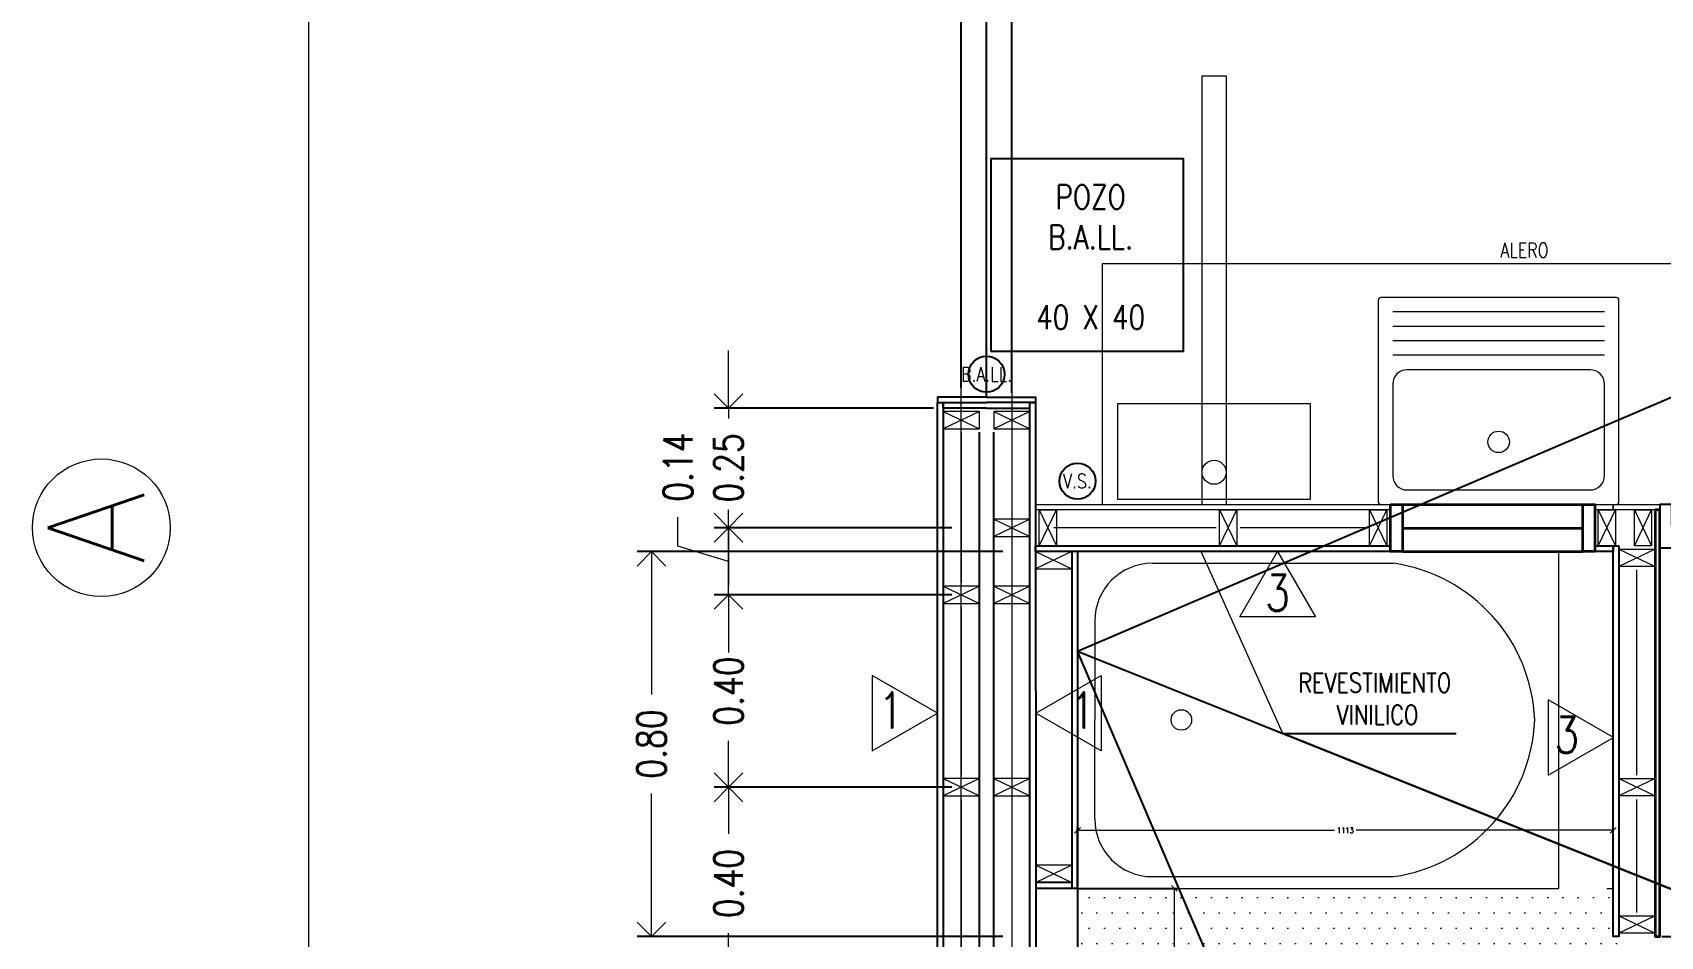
# Model space of a CAD drawing. Header units: metres. Extents: x -5.2 to 15.5, y -10.3 to 8.3.
# Drawn here: x -5.227 to -1.845, y 2.15 to 4.029 of the extents above; entities that cross this region are included whole.
import ezdxf
from ezdxf import colors
from ezdxf.entities.mleader import LeaderData, LeaderLine
from ezdxf.enums import TextEntityAlignment as Align
from ezdxf.math import Vec2, Vec3

# ---------------------------------------------------------------- set-up
doc = ezdxf.new("R2010")
doc.units = ezdxf.units.M
doc.header["$LTSCALE"] = 5
doc.header["$MEASUREMENT"] = 0
doc.linetypes.add('CENTER', pattern=[2, 1.25, -0.25, 0.25, -0.25])
doc.linetypes.add('HIDDEN', pattern=[0.375, 0.25, -0.125])
doc.layers.get('0').update_dxf_attribs({"color": 30})
doc.layers.get('DEFPOINTS').update_dxf_attribs({"color": 210})
for name, color, linetype, lineweight in [('A-ANNO-DIMS', 3, 'Continuous', 18), ('A-ANNO-SYMB', 3, 'Continuous', 18), ('A-ANNO-TEXT', 3, 'Continuous', 18), ('A-DETL-MBND', 3, 'Continuous', 18), ('A-DETL-MCUT', 4, 'Continuous', 25), ('A-DOOR-FULL', 4, 'Continuous', 25), ('A-ELEV-IDEN', 3, 'Continuous', 18), ('A-ELEV-MBE1', 7, 'Continuous', 35), ('A-ELEV-MBE2', 4, 'Continuous', 25), ('A-FLOR-PATT', 8, 'Continuous', 18), ('A-FURN', 8, 'Continuous', 18), ('A-SECT-MCUT', 7, 'Continuous', 35), ('A-WALL-PATT', 8, 'Continuous', 18), ('A-WALL-STUD', 3, 'Continuous', 18)]:
    doc.layers.add(name, color=color, linetype=linetype, lineweight=lineweight)
doc.styles.add('E-ROMANS', font='romans.shx', dxfattribs={"width": 0.8})
doc.styles.get("Standard").update_dxf_attribs({"font": 'arial.ttf'})
doc.linetypes.add('BATTING', pattern='A,0.0001,-0.1,[134,ltypeshp.shx,S=0.1,R=0,X=-0.1,Y=0],-0.2,[134,ltypeshp.shx,S=0.1,R=180,X=0.1,Y=0],-0.1', length=0.4001)
doc.dimstyles.new('E-0010_TICK_12', dxfattribs={"dimscale": 0.001, "dimtxt": 12, "dimasz": 12, "dimexe": 6, "dimexo": 4, "dimgap": 6, "dimtad": 0, "dimdec": 0, "dimlfac": 1000, "dimzin": 0, "dimdsep": 46, "dimtxsty": 'E-ROMANS', "dimblk": 'OBLIQUE', "dimcen": 6, "dimclrd": 256, "dimclre": 256, "dimclrt": 256, "dimadec": 0, "dimazin": 0, "dimtfac": 1, "dimtdec": 0, "dimtmove": 1, "dimatfit": 3, "dimldrblk": 'OPEN90', "dimfxl": 1, "dimtfill": 1, "dimtolj": 1, "dimtzin": 0, "dimlwd": -1, "dimarcsym": 0})
doc.dimstyles.new('E-0050_ARW_12', dxfattribs={"dimscale": 0.001, "dimtxt": 60, "dimasz": 60, "dimexe": 30, "dimexo": 20, "dimgap": 30, "dimtad": 0, "dimzin": 0, "dimdsep": 46, "dimtxsty": 'E-ROMANS', "dimblk": 'OPEN90', "dimcen": 30, "dimclrd": 256, "dimclre": 256, "dimclrt": 256, "dimadec": 0, "dimazin": 0, "dimtfac": 1, "dimtmove": 1, "dimatfit": 3, "dimldrblk": 'OPEN90', "dimfxl": 1, "dimtfill": 1, "dimtolj": 1, "dimtzin": 0, "dimlwd": -1, "dimarcsym": 0})

# ---------------------------------------------------------------- blocks, each defined once
blk = doc.blocks.new('_Open90')
at = {"color": 0, "linetype": 'ByBlock', "lineweight": -2}
for p, q in [((-0.5, 0.5), (0, 0)), ((0, 0), (-1, 0)), ((0, 0), (-0.5, -0.5))]:
    blk.add_line(p, q, dxfattribs=at)
blk = doc.blocks.new('*D39')
at = {"layer": 'A-ANNO-DIMS', "lineweight": -2, "transparency": 16777216}
for p, q in [((-3.3173, 2.46), (-3.8111, 2.46)), ((-3.3173, 2.06), (-3.8111, 2.06))]:
    blk.add_line(p, q, dxfattribs=at)
at = {"layer": 'A-ANNO-DIMS', "transparency": 16777216}
for p, q in [((-3.7811, 2.4), (-3.7811, 2.3631)), ((-3.7811, 2.12), (-3.7811, 2.1569))]:
    blk.add_line(p, q, dxfattribs=at)
at = {"layer": 'DEFPOINTS', "color": 0, "transparency": 16777216}
for p in [(-3.7811, 2.46), (-3.2973, 2.46), (-3.2973, 2.06)]:
    blk.add_point(p, dxfattribs=at)
at = {"layer": 'A-ANNO-DIMS', "transparency": 16777216, "xscale": 0.06, "yscale": 0.06, "zscale": 0.06}
for p, rotation in [((-3.7811, 2.46), 90), ((-3.7811, 2.06), 270)]:
    blk.add_blockref('_Open90', p, dxfattribs=dict(at, rotation=rotation))
at = {"layer": 'A-ANNO-DIMS', "transparency": 16777216, "insert": (-3.7811, 2.26), "char_height": 0.06, "attachment_point": 5, "rotation": 90, "style": 'E-ROMANS', "bg_fill": 3, "box_fill_scale": 1.25, "bg_fill_color": 256, "bg_fill_true_color": 13158600, "bg_fill_transparency": 0}
blk.add_mtext('\\A1;0.40', dxfattribs=at)
blk = doc.blocks.new('*D40')
at = {"layer": 'A-ANNO-DIMS', "lineweight": -2, "transparency": 16777216}
for p, q in [((-3.3173, 2.86), (-3.8111, 2.86)), ((-3.3173, 2.46), (-3.8111, 2.46))]:
    blk.add_line(p, q, dxfattribs=at)
at = {"layer": 'A-ANNO-DIMS', "transparency": 16777216}
for p, q in [((-3.7811, 2.8), (-3.7811, 2.7631)), ((-3.7811, 2.52), (-3.7811, 2.5569))]:
    blk.add_line(p, q, dxfattribs=at)
at = {"layer": 'DEFPOINTS', "color": 0, "transparency": 16777216}
for p in [(-3.7811, 2.86), (-3.2973, 2.86), (-3.2973, 2.46)]:
    blk.add_point(p, dxfattribs=at)
at = {"layer": 'A-ANNO-DIMS', "transparency": 16777216, "xscale": 0.06, "yscale": 0.06, "zscale": 0.06}
for p, rotation in [((-3.7811, 2.86), 90), ((-3.7811, 2.46), 270)]:
    blk.add_blockref('_Open90', p, dxfattribs=dict(at, rotation=rotation))
at = {"layer": 'A-ANNO-DIMS', "transparency": 16777216, "insert": (-3.7811, 2.66), "char_height": 0.06, "attachment_point": 5, "rotation": 90, "style": 'E-ROMANS', "bg_fill": 3, "box_fill_scale": 1.25, "bg_fill_color": 256, "bg_fill_true_color": 13158600, "bg_fill_transparency": 0}
blk.add_mtext('\\A1;0.40', dxfattribs=at)
blk = doc.blocks.new('*D41')
at = {"layer": 'A-ANNO-DIMS', "transparency": 16777216}
for p, q in [((-3.7811, 3.0595), (-3.7811, 3.1195)), ((-3.8861, 2.9612), (-3.8861, 3.0212)), ((-3.7811, 2.86), (-3.7811, 2.9995)), ((-3.7811, 2.86), (-3.7811, 2.9995)), ((-3.7811, 2.9297), (-3.8861, 2.9612)), ((-3.7811, 2.8), (-3.7811, 2.74))]:
    blk.add_line(p, q, dxfattribs=at)
at = {"layer": 'A-ANNO-DIMS', "lineweight": -2, "transparency": 16777216}
for p, q in [((-3.3173, 2.9995), (-3.8111, 2.9995)), ((-3.3173, 2.86), (-3.8111, 2.86))]:
    blk.add_line(p, q, dxfattribs=at)
at = {"layer": 'DEFPOINTS', "color": 0, "transparency": 16777216}
for p in [(-3.7811, 2.9995), (-3.2973, 2.9995), (-3.2973, 2.86)]:
    blk.add_point(p, dxfattribs=at)
at = {"layer": 'A-ANNO-DIMS', "transparency": 16777216, "xscale": 0.06, "yscale": 0.06, "zscale": 0.06}
for p, rotation in [((-3.7811, 2.9995), 270), ((-3.7811, 2.86), 90)]:
    blk.add_blockref('_Open90', p, dxfattribs=dict(at, rotation=rotation))
at = {"layer": 'A-ANNO-DIMS', "transparency": 16777216, "insert": (-3.8861, 3.1255), "char_height": 0.06, "attachment_point": 5, "rotation": 90, "style": 'E-ROMANS', "bg_fill": 3, "box_fill_scale": 1.25, "bg_fill_color": 256, "bg_fill_true_color": 13158600, "bg_fill_transparency": 0}
blk.add_mtext('\\A1;0.14', dxfattribs=at)
blk = doc.blocks.new('*D42')
at = {"layer": 'A-ANNO-DIMS', "transparency": 16777216}
for p, q in [((-3.7811, 3.308), (-3.7811, 3.368)), ((-3.7811, 3.248), (-3.7811, 3.2269)), ((-3.7811, 2.9995), (-3.7811, 3.0206)), ((-3.7811, 2.9395), (-3.7811, 2.8795))]:
    blk.add_line(p, q, dxfattribs=at)
at = {"layer": 'A-ANNO-DIMS', "lineweight": -2, "transparency": 16777216}
for p, q in [((-3.3548, 3.248), (-3.8111, 3.248)), ((-3.3173, 2.9995), (-3.8111, 2.9995))]:
    blk.add_line(p, q, dxfattribs=at)
at = {"layer": 'DEFPOINTS', "color": 0, "transparency": 16777216}
for p in [(-3.7811, 3.248), (-3.3348, 3.248), (-3.2973, 2.9995)]:
    blk.add_point(p, dxfattribs=at)
at = {"layer": 'A-ANNO-DIMS', "transparency": 16777216, "xscale": 0.06, "yscale": 0.06, "zscale": 0.06}
for p, rotation in [((-3.7811, 3.248), 270), ((-3.7811, 2.9995), 90)]:
    blk.add_blockref('_Open90', p, dxfattribs=dict(at, rotation=rotation))
at = {"layer": 'A-ANNO-DIMS', "transparency": 16777216, "insert": (-3.7811, 3.1238), "char_height": 0.06, "attachment_point": 5, "rotation": 90, "style": 'E-ROMANS', "bg_fill": 3, "box_fill_scale": 1.25, "bg_fill_color": 256, "bg_fill_true_color": 13158600, "bg_fill_transparency": 0}
blk.add_mtext('\\A1;0.25', dxfattribs=at)
blk = doc.blocks.new('*D43')
at = {"layer": 'A-ANNO-DIMS', "lineweight": -2, "transparency": 16777216}
for p, q in [((-3.2109, 2.95), (-3.9711, 2.95)), ((-3.2108, 2.15), (-3.9711, 2.15))]:
    blk.add_line(p, q, dxfattribs=at)
at = {"layer": 'A-ANNO-DIMS', "transparency": 16777216}
for p, q in [((-3.9411, 2.89), (-3.9411, 2.6531)), ((-3.9411, 2.21), (-3.9411, 2.4469))]:
    blk.add_line(p, q, dxfattribs=at)
at = {"layer": 'DEFPOINTS', "color": 0, "transparency": 16777216}
for p in [(-3.1909, 2.95), (-3.9411, 2.15), (-3.1908, 2.15)]:
    blk.add_point(p, dxfattribs=at)
at = {"layer": 'A-ANNO-DIMS', "transparency": 16777216, "xscale": 0.06, "yscale": 0.06, "zscale": 0.06}
for p, rotation in [((-3.9411, 2.95), 90), ((-3.9411, 2.15), 270)]:
    blk.add_blockref('_Open90', p, dxfattribs=dict(at, rotation=rotation))
at = {"layer": 'A-ANNO-DIMS', "transparency": 16777216, "insert": (-3.9411, 2.55), "char_height": 0.06, "attachment_point": 5, "rotation": 90, "style": 'E-ROMANS', "bg_fill": 3, "box_fill_scale": 1.25, "bg_fill_color": 256, "bg_fill_true_color": 13158600, "bg_fill_transparency": 0}
blk.add_mtext('\\A1;0.80', dxfattribs=at)
blk = doc.blocks.new('*D62')
at = {"layer": 'A-ANNO-DIMS', "transparency": 16777216}
for p, q in [((-3.2448, 5.8301), (-3.2133, 5.9351)), ((-3.2133, 5.9351), (-3.1533, 5.9351)), ((-3.3573, 5.8301), (-3.4173, 5.8301)), ((-3.2973, 5.8301), (-3.1923, 5.8301)), ((-3.2973, 5.8301), (-3.1923, 5.8301)), ((-3.1323, 5.8301), (-3.0723, 5.8301))]:
    blk.add_line(p, q, dxfattribs=at)
at = {"layer": 'A-ANNO-DIMS', "lineweight": -2, "transparency": 16777216}
for p, q in [((-3.2973, 3.2911), (-3.2973, 5.8601)), ((-3.1923, 3.28), (-3.1923, 5.8601))]:
    blk.add_line(p, q, dxfattribs=at)
at = {"layer": 'DEFPOINTS', "color": 0, "transparency": 16777216}
for p in [(-3.1923, 5.8301), (-3.2973, 3.2711), (-3.1923, 3.26)]:
    blk.add_point(p, dxfattribs=at)
at = {"layer": 'A-ANNO-DIMS', "transparency": 16777216, "xscale": 0.06, "yscale": 0.06, "zscale": 0.06}
blk.add_blockref('_Open90', (-3.2973, 5.8301), dxfattribs=at)
at = {"layer": 'A-ANNO-DIMS', "transparency": 16777216, "xscale": 0.06, "yscale": 0.06, "zscale": 0.06, "rotation": 180}
blk.add_blockref('_Open90', (-3.1923, 5.8301), dxfattribs=at)
at = {"layer": 'A-ANNO-DIMS', "transparency": 16777216, "insert": (-3.0045, 5.9351), "char_height": 0.06, "attachment_point": 5, "style": 'E-ROMANS', "bg_fill": 3, "box_fill_scale": 1.25, "bg_fill_color": 256, "bg_fill_true_color": 13158600, "bg_fill_transparency": 0}
blk.add_mtext('\\A1;0.1050', dxfattribs=at)
blk = doc.blocks.new('*D63')
at = {"layer": 'A-ANNO-DIMS', "lineweight": -2, "transparency": 16777216}
for p, q in [((-3.1923, 3.28), (-3.1923, 5.8601)), ((-0.0953, 2.855), (-0.0953, 5.8601))]:
    blk.add_line(p, q, dxfattribs=at)
at = {"layer": 'A-ANNO-DIMS', "transparency": 16777216}
for p, q in [((-3.1323, 5.8301), (-1.7927, 5.8301)), ((-0.1553, 5.8301), (-1.495, 5.8301))]:
    blk.add_line(p, q, dxfattribs=at)
at = {"layer": 'DEFPOINTS', "color": 0, "transparency": 16777216}
for p in [(-0.0953, 5.8301), (-3.1923, 3.26), (-0.0953, 2.835)]:
    blk.add_point(p, dxfattribs=at)
at = {"layer": 'A-ANNO-DIMS', "transparency": 16777216, "xscale": 0.06, "yscale": 0.06, "zscale": 0.06, "rotation": 180}
blk.add_blockref('_Open90', (-3.1923, 5.8301), dxfattribs=at)
at = {"layer": 'A-ANNO-DIMS', "transparency": 16777216, "xscale": 0.06, "yscale": 0.06, "zscale": 0.06}
blk.add_blockref('_Open90', (-0.0953, 5.8301), dxfattribs=at)
at = {"layer": 'A-ANNO-DIMS', "transparency": 16777216, "insert": (-1.6438, 5.8301), "char_height": 0.06, "attachment_point": 5, "style": 'E-ROMANS', "bg_fill": 3, "box_fill_scale": 1.25, "bg_fill_color": 256, "bg_fill_true_color": 13158600, "bg_fill_transparency": 0}
blk.add_mtext('\\A1;3.0970', dxfattribs=at)
blk = doc.blocks.new('_Oblique')
at = {"color": 0, "linetype": 'ByBlock', "lineweight": -2}
blk.add_line((-0.5, -0.5), (0.5, 0.5), dxfattribs=at)
blk = doc.blocks.new('*D75')
at = {"layer": 'A-ANNO-DIMS', "lineweight": -2, "transparency": 16777216}
for p, q in [((-3.0558, 2.254), (-3.0558, 2.3766)), ((-1.9428, 2.254), (-1.9428, 2.3766))]:
    blk.add_line(p, q, dxfattribs=at)
at = {"layer": 'A-ANNO-DIMS', "transparency": 16777216}
for p, q in [((-3.0558, 2.3706), (-2.5215, 2.3706)), ((-1.9428, 2.3706), (-2.4771, 2.3706))]:
    blk.add_line(p, q, dxfattribs=at)
at = {"layer": 'DEFPOINTS', "color": 0, "transparency": 16777216}
for p in [(-1.9428, 2.3706), (-3.0558, 2.25), (-1.9428, 2.25)]:
    blk.add_point(p, dxfattribs=at)
at = {"layer": 'A-ANNO-DIMS', "transparency": 16777216, "xscale": 0.012, "yscale": 0.012, "zscale": 0.012, "rotation": 180}
blk.add_blockref('_Oblique', (-3.0558, 2.3706), dxfattribs=at)
at = {"layer": 'A-ANNO-DIMS', "transparency": 16777216, "xscale": 0.012, "yscale": 0.012, "zscale": 0.012}
blk.add_blockref('_Oblique', (-1.9428, 2.3706), dxfattribs=at)
at = {"layer": 'A-ANNO-DIMS', "transparency": 16777216, "insert": (-2.4993, 2.3706), "char_height": 0.012, "attachment_point": 5, "style": 'E-ROMANS', "bg_fill": 3, "box_fill_scale": 1.25, "bg_fill_color": 256, "bg_fill_true_color": 13158600, "bg_fill_transparency": 0}
blk.add_mtext('\\A1;1113', dxfattribs=at)
blk = doc.blocks.new('*D76')
at = {"layer": 'A-ANNO-DIMS', "lineweight": -2, "transparency": 16777216}
for p, q in [((-3.0518, 2.25), (-2.8488, 2.25)), ((-3.0518, 1.8), (-2.8488, 1.8))]:
    blk.add_line(p, q, dxfattribs=at)
at = {"layer": 'A-ANNO-DIMS', "transparency": 16777216}
for p, q in [((-2.8548, 2.25), (-2.8548, 2.0433)), ((-2.8548, 1.8), (-2.8548, 2.0066))]:
    blk.add_line(p, q, dxfattribs=at)
at = {"layer": 'DEFPOINTS', "color": 0, "transparency": 16777216}
for p in [(-3.0558, 2.25), (-2.8548, 2.25), (-3.0558, 1.8)]:
    blk.add_point(p, dxfattribs=at)
at = {"layer": 'A-ANNO-DIMS', "transparency": 16777216, "xscale": 0.012, "yscale": 0.012, "zscale": 0.012}
for p, rotation in [((-2.8548, 2.25), 90), ((-2.8548, 1.8), 270)]:
    blk.add_blockref('_Oblique', p, dxfattribs=dict(at, rotation=rotation))
at = {"layer": 'A-ANNO-DIMS', "transparency": 16777216, "insert": (-2.8548, 2.025), "char_height": 0.012, "attachment_point": 5, "rotation": 90, "style": 'E-ROMANS', "bg_fill": 3, "box_fill_scale": 1.25, "bg_fill_color": 256, "bg_fill_true_color": 13158600, "bg_fill_transparency": 0}
blk.add_mtext('\\A1;450', dxfattribs=at)
blk = doc.blocks.new('*D77')
at = {"layer": 'A-ANNO-DIMS', "lineweight": -2, "transparency": 16777216}
for p, q in [((-1.8418, 2.15), (-1.794, 2.15)), ((-1.8418, 1.4), (-1.794, 1.4))]:
    blk.add_line(p, q, dxfattribs=at)
at = {"layer": 'A-ANNO-DIMS', "transparency": 16777216}
for p, q in [((-1.8, 2.15), (-1.8, 1.7933)), ((-1.8, 1.4), (-1.8, 1.7567))]:
    blk.add_line(p, q, dxfattribs=at)
at = {"layer": 'DEFPOINTS', "color": 0, "transparency": 16777216}
for p in [(-1.8458, 2.15), (-1.8458, 1.4), (-1.8, 1.4)]:
    blk.add_point(p, dxfattribs=at)
at = {"layer": 'A-ANNO-DIMS', "transparency": 16777216, "xscale": 0.012, "yscale": 0.012, "zscale": 0.012}
for p, rotation in [((-1.8, 2.15), 90), ((-1.8, 1.4), 270)]:
    blk.add_blockref('_Oblique', p, dxfattribs=dict(at, rotation=rotation))
at = {"layer": 'A-ANNO-DIMS', "transparency": 16777216, "insert": (-1.8, 1.775), "char_height": 0.012, "attachment_point": 5, "rotation": 90, "style": 'E-ROMANS', "bg_fill": 3, "box_fill_scale": 1.25, "bg_fill_color": 256, "bg_fill_true_color": 13158600, "bg_fill_transparency": 0}
blk.add_mtext('\\A1;750', dxfattribs=at)

msp = doc.modelspace()

# ---------------------------------------------------------------- hatches: boundary and pattern name
at = {"layer": 'A-FLOR-PATT'}
h = msp.add_hatch(dxfattribs=at)
h.set_pattern_fill('DOTS', color=256, scale=0.02, style=0)
h.set_pattern_definition([(0, (-391.381464, -27.201537), (0.015875, 0.03175), [0, -0.03175])])
h.paths.add_polyline_path([(-2.45581, 0.4, -0.2371548), (-2.52474, 0.27736, -0.074669), (-2.62698, 0.24807, -0.1434124), (-2.79392, 0.27188), (-2.84248, 0.30122, -0.2625714), (-2.84489, 0.3055), (-2.84489, 0.4), (-2.84581, 0.4, -0.0215593), (-2.85318, 0.22912, -0.3361223), (-2.88557, 0.19327, -0.046919), (-2.96555, 0.18575), (-3.05581, 0.18575), (-3.05581, 0.05), (-2.45581, 0.05)])
h.paths.add_polyline_path([(-1.94281, 2.24998), (-1.95582, 2.24998), (-3.05582, 2.24998), (-3.05581, 2.15), (-1.95581, 2.15), (-1.95581, 2.125), (-1.9358, 2.125), (-1.9358, 2.15), (-1.94281, 2.15)])
h.paths.add_polyline_path([(-2.6358, 2.125), (-1.95581, 2.125), (-1.95581, 2.15), (-3.05581, 2.15), (-3.05581, 2.05453), (-3.00416, 2.06207), (-2.96807, 2.0665), (-2.94318, 2.06904), (-2.90473, 2.07213), (-2.8736, 2.07391), (-2.83678, 2.07499), (-2.81219, 2.07435), (-2.79258, 2.07292), (-2.75855, 2.0685), (-2.73452, 2.06384), (-2.71048, 2.05787), (-2.69678, 2.05327), (-2.68355, 2.04713), (-2.67258, 2.04055), (-2.66208, 2.03274), (-2.65119, 2.02265), (-2.64307, 2.01338), (-2.63592, 2.00347), (-2.62977, 1.99299), (-2.62498, 1.98285), (-2.62056, 1.97065), (-2.61736, 1.95808), (-2.61423, 1.94114), (-2.61155, 1.92262), (-2.60948, 1.90271), (-2.60812, 1.88198), (-2.60813, 1.88219, 0.0041794), (-2.6081, 1.88177), (-2.60812, 1.88198), (-2.60711, 1.86145), (-2.60712, 1.86164, 0.0036586), (-2.6071, 1.86127), (-2.60711, 1.86145), (-2.60633, 1.83889), (-2.60634, 1.83908, 0.003903), (-2.60633, 1.83869), (-2.60633, 1.83889), (-2.60589, 1.81537), (-2.60581, 1.8), (-2.60589, 1.78463), (-2.60633, 1.76111), (-2.60633, 1.76131, 0.003903), (-2.60634, 1.76092), (-2.60633, 1.76111), (-2.60711, 1.73855), (-2.6071, 1.73873, 0.0036586), (-2.60712, 1.73836), (-2.60711, 1.73855), (-2.60812, 1.71802), (-2.6081, 1.71822, 0.0041794), (-2.60813, 1.71781), (-2.60812, 1.71802), (-2.60948, 1.69729), (-2.61155, 1.67738), (-2.61423, 1.65886), (-2.61736, 1.64192), (-2.62056, 1.62934), (-2.62498, 1.61715), (-2.62977, 1.60701), (-2.63592, 1.59653), (-2.64307, 1.58662), (-2.65119, 1.57734), (-2.66208, 1.56726), (-2.67258, 1.55945), (-2.68355, 1.55287), (-2.69678, 1.54673), (-2.71048, 1.54213), (-2.73452, 1.53616), (-2.75855, 1.5315), (-2.79258, 1.52707), (-2.81219, 1.52565), (-2.83678, 1.52501), (-2.8736, 1.52609), (-2.90473, 1.52787), (-2.94318, 1.53096), (-2.96807, 1.5335), (-3.00416, 1.53793), (-3.05581, 1.54547), (-3.05581, 1.45), (-2.12051, 1.45, -0.3190426), (-2.6358, 2.08)])
h.paths.add_polyline_path([(-1.95581, 2.08), (-2.60581, 2.08), (-2.60581, 1.91928, 0.25591), (-2.12051, 1.45), (-1.95581, 1.45)], flags=17)
h.paths.add_polyline_path([(-2.10803, 1.71912, -1), (-2.32553, 1.71912, -1)], flags=16)
h.paths.add_polyline_path([(-1.9358, 2.08), (-1.95581, 2.08), (-1.95581, 1.45), (-1.95581, 1.45), (-1.95581, 1.42531, 0.0071183), (-1.9358, 1.425)])
h.paths.add_polyline_path([(-1.95581, 1.42531, -0.0594632), (-2.12051, 1.45), (-3.05581, 1.45), (-3.05581, 1.4), (-2.46081, 1.4), (-2.46081, 0.8), (-3.05581, 0.8), (-3.05581, 0.75), (-1.95581, 0.75)])
h.paths.add_polyline_path([(-2.84248, 0.49878), (-2.84247, 0.49878, 0.2626065), (-2.84489, 0.4945), (-2.84489, 0.4), (-2.84489, 0.3055, 0.2625714), (-2.84248, 0.30122), (-2.84247, 0.30122, -0.2626065), (-2.84489, 0.3055), (-2.84489, 0.4), (-2.84489, 0.4945, -0.2625714)])
h.paths.add_polyline_path([(-2.45581, 0.75), (-3.05581, 0.75), (-3.05581, 0.61425), (-2.96555, 0.61425, -0.046919), (-2.88557, 0.60673, -0.3361223), (-2.85318, 0.57088, -0.0097099), (-2.84488, 0.49427, -0.2752917), (-2.84248, 0.49878), (-2.79392, 0.52812, -0.1434124), (-2.62698, 0.55193, -0.074669), (-2.52474, 0.52264, -0.2371548), (-2.45581, 0.4)])
h.paths.add_polyline_path([(-1.95581, 0.75), (-2.45581, 0.75), (-2.45581, 0.05), (-1.95581, 0.05)])
h.paths.add_polyline_path([(-2.26667, 1.64961), (-2.16606, 1.64961), (-2.16606, 1.72253), (-2.26667, 1.72253)], flags=8)
h.paths.add_polyline_path([(-2.27269, 1.73046), (-2.16575, 1.73046), (-2.16575, 1.80546), (-2.27269, 1.80546)], flags=8)

# ---------------------------------------------------------------- linework, layer by layer
at = {"layer": 'A-ANNO-SYMB', "linetype": 'HIDDEN'}
msp.add_line((-3.24483, 3.27101), (-3.24483, 5.74899), dxfattribs=at)
at = {"layer": 'A-ANNO-SYMB'}
for p, q in [((-3.02006, 2.80568), (-3.02006, 2.59998)), ((-1.95582, 2.24998), (-1.94281, 2.24998))]:
    msp.add_line(p, q, dxfattribs=at)
for centre, radius in [((-5.08419, 2.9995), 0.14303), ((-2.84006, 2.59998), 0.02126)]:
    msp.add_circle(centre, radius, dxfattribs=at)
at = {"layer": 'A-ANNO-TEXT'}
for points in [[(-3.14231, 2.61406), (-3.00645, 2.6925), (-3.00645, 2.53562)], [(-1.94231, 2.56365), (-2.07817, 2.64209), (-2.07817, 2.48521)]]:
    msp.add_lwpolyline(points, close=True, dxfattribs=at)
at = {"layer": 'A-DETL-MBND'}
for points in [[(-2.4058, 3.037), (-3.14281, 3.037), (-3.14281, 3.048), (-2.4058, 3.048)], [(-1.9808, 3.048), (-1.94281, 3.048), (-1.94281, 3.037), (-1.9808, 3.037)], [(-1.8458, 3.04799), (-1.8458, 3.037), (-1.94281, 3.037), (-1.94281, 3.048), (-1.8458, 3.048)]]:
    msp.add_lwpolyline(points, dxfattribs=at)
at = {"layer": 'A-DETL-MCUT'}
for p, q in [((-3.06782, 2.95), (-3.06782, 2.24998)), ((-3.05582, 2.95), (-3.05582, 2.24998)), ((-3.06782, 2.26198), (-3.1428, 2.26198)), ((-3.05582, 2.24998), (-3.1428, 2.24998))]:
    msp.add_line(p, q, dxfattribs=at)
for points in [[(-3.24483, 3.27102), (-3.14281, 3.27102), (-3.14281, 3.26002), (-3.24483, 3.26002)], [(-3.24483, 3.24801), (-3.15481, 3.24802), (-3.15481, 3.26002), (-3.24483, 3.26002)], [(-2.4058, 2.95), (-3.14281, 2.95), (-3.14281, 2.962), (-2.4058, 2.962)], [(-1.9808, 2.962), (-1.94281, 2.962), (-1.94281, 2.95), (-1.9808, 2.95)]]:
    msp.add_lwpolyline(points, dxfattribs=at)
for points in [[(-3.1548, 2.06), (-3.15481, 3.26002), (-3.14281, 3.26002), (-3.1428, 2.06)], [(-1.9308, 2.962), (-1.93081, 2.15), (-1.94281, 2.15), (-1.94281, 2.962)]]:
    msp.add_lwpolyline(points, close=True, dxfattribs=at)
at = {"layer": 'A-ELEV-IDEN'}
for points in [[(-4.65388, 6.82485), (-4.65388, -7.24406)], [(-2.79711, 3.048), (-2.79711, 3.93862), (-2.74711, 3.93862), (-2.74711, 3.048)]]:
    msp.add_lwpolyline(points, dxfattribs=at)
at = {"layer": 'A-ELEV-MBE1'}
for p, q in [((-2.3808, 3.048), (-2.0058, 3.04801)), ((-2.3808, 2.999), (-2.0058, 2.999)), ((-2.3808, 2.95), (-2.0058, 2.95))]:
    msp.add_line(p, q, dxfattribs=at)
for points in [[(-2.4058, 3.048), (-2.3808, 3.048), (-2.3808, 2.95), (-2.4058, 2.95)], [(-2.0058, 3.048), (-1.9808, 3.048), (-1.9808, 2.95), (-2.0058, 2.95)]]:
    msp.add_lwpolyline(points, close=True, dxfattribs=at)
at = {"layer": 'A-ELEV-MBE2'}
for p, q in [((-3.24483, 3.27102), (-3.24483, 5.749)), ((-3.24483, 3.27106), (-3.24483, 5.749)), ((-3.22981, -4.17799), (-3.22981, 3.19802)), ((-3.05582, 2.24998), (-3.05581, 0.05))]:
    msp.add_line(p, q, dxfattribs=at)
at = {"layer": 'A-ELEV-MBE2', "ltscale": 0.05}
msp.add_lwpolyline([(-3.23565, 3.3663), (-2.83565, 3.3663), (-2.83565, 3.7663), (-3.23565, 3.7663)], close=True, dxfattribs=at)
msp.add_circle((-3.05594, 3.09646), 0.0375, dxfattribs=at)
at = {"layer": 'A-FLOR-PATT', "linetype": 'BATTING', "ltscale": 0.11}
msp.add_lwpolyline([(-1.89321, 2.64345), (-1.89321, 2.64401)], dxfattribs=at)
at = {"layer": 'A-SECT-MCUT'}
msp.add_lwpolyline([(-1.8458, 3.037), (-1.8558, 3.037), (-1.8558, 2.15), (-1.8458, 2.15)], close=True, dxfattribs=at)
at = {"layer": 'A-WALL-PATT', "ltscale": 0.1}
msp.add_line((-1.89329, 2.2), (-1.89331, 2.435), dxfattribs=at)
at = {"layer": 'A-WALL-STUD'}
for p, q in [((-1.93081, 2.478), (-1.85581, 2.442)), ((-1.85581, 2.478), (-1.93081, 2.442))]:
    msp.add_line(p, q, dxfattribs=at)
msp.add_lwpolyline([(-1.93081, 2.478), (-1.85581, 2.478), (-1.85581, 2.442), (-1.93081, 2.442)], close=True, dxfattribs=at)

# ---------------------------------------------------------------- texts
at = {"layer": 'A-ANNO-TEXT', "style": 'E-ROMANS'}
for s, insert, char_height, attachment_point in [('\\pi-0.15,l0.15,t0.15;POZO\\PB.A.LL.\\P\\P40 X 40', (-3.02854, 3.56202), 0.05, 5), ('\\pi-0.09,l0.09,t0.09;V.S.', (-3.05594, 3.09646), 0.03, 5), ('\\pi-0.17143;REVESTIMIENTO\\P\\pi-0.091429;VINILICO', (-2.42592, 2.59066), 0.04, 7)]:
    msp.add_mtext(s, dxfattribs=dict(at, insert=insert, char_height=char_height, attachment_point=attachment_point))
at = {"layer": 'A-ANNO-TEXT', "char_height": 0.075, "attachment_point": 5, "style": 'E-ROMANS'}
for s, insert, rotation in [('\\pi-0.45,l0.45,t0.45;1', (-3.04541, 2.61971), 359.99952), ('\\pi-0.45,l0.45,t0.45;3', (-2.03921, 2.5693), 0.00048)]:
    msp.add_mtext(s, dxfattribs=dict(at, insert=insert, rotation=rotation))
at = {"layer": 'A-ANNO-TEXT', "style": 'E-ROMANS'}
msp.add_attdef('A', text='0.00', height=0.2, rotation=90, dxfattribs=at).set_placement((-5.09533, 2.9995), align=Align.MIDDLE_CENTER)

# ---------------------------------------------------------------- dimensions: what is measured, and where the dimension line sits
at = {"layer": 'A-ANNO-DIMS'}
dim = msp.add_linear_dim(base=(-3.78113, 2.46), p1=(-3.29735, 2.06), p2=(-3.29735, 2.46), angle=90, dimstyle='E-0050_ARW_12', dxfattribs=at)
dim.commit()
dim.dimension.update_dxf_attribs({"geometry": '*D39', "text_midpoint": (-3.78113, 2.26)})

# ---------------------------------------------------------------- next in the draw order: dimensions: what is measured, and where the dimension line sits
dim = msp.add_linear_dim(base=(-3.78113, 2.86), p1=(-3.29735, 2.46), p2=(-3.29735, 2.86), angle=90, dimstyle='E-0050_ARW_12', dxfattribs=at)
dim.commit()
dim.dimension.update_dxf_attribs({"geometry": '*D40', "text_midpoint": (-3.78113, 2.66)})
dim = msp.add_linear_dim(base=(-1.94281, 2.37065), p1=(-3.05582, 2.24998), p2=(-1.94281, 2.24998), dimstyle='E-0010_TICK_12', override={"dimdec": 0}, dxfattribs=at)
dim.commit()
dim.dimension.update_dxf_attribs({"geometry": '*D75', "text_midpoint": (-2.49931, 2.37065)})
dim = msp.add_linear_dim(base=(-1.80004, 1.4), p1=(-1.8458, 2.15), p2=(-1.8458, 1.4), angle=90, dimstyle='E-0010_TICK_12', override={"dimdec": 0}, dxfattribs=at)
dim.commit()
dim.dimension.update_dxf_attribs({"geometry": '*D77', "text_midpoint": (-1.80004, 1.775)})

# ---------------------------------------------------------------- next in the draw order: linework, layer by layer
at = {"layer": 'A-ANNO-SYMB'}
for p, q in [((-3.02006, 2.39428), (-3.02006, 2.59998)), ((-2.90006, 2.27428), (-2.39911, 2.27428))]:
    msp.add_line(p, q, dxfattribs=at)
for centre, radius, start, end in [((-2.44835, 2.61352), 0.3428, 278.25943, 357.73521), ((-2.90006, 2.39428), 0.12, 180, 270)]:
    msp.add_arc(centre, radius, start, end, dxfattribs=at)
at = {"layer": 'A-WALL-STUD'}
for p, q in [((-1.93079, 2.193), (-1.85579, 2.157)), ((-1.85579, 2.193), (-1.93079, 2.157))]:
    msp.add_line(p, q, dxfattribs=at)
msp.add_lwpolyline([(-1.93079, 2.193), (-1.85579, 2.193), (-1.85579, 2.157), (-1.93079, 2.157)], close=True, dxfattribs=at)

# ---------------------------------------------------------------- next in the draw order: dimensions: what is measured, and where the dimension line sits
at = {"layer": 'A-ANNO-DIMS'}
dim = msp.add_linear_dim(base=(-3.78113, 2.99949), p1=(-3.29735, 2.86), p2=(-3.29735, 2.99949), angle=90, dimstyle='E-0050_ARW_12', dxfattribs=at)
dim.commit()
dim.dimension.update_dxf_attribs({"geometry": '*D41', "text_midpoint": (-3.88613, 3.05125)})
dim = msp.add_linear_dim(base=(-2.8548, 2.24998), p1=(-3.05581, 1.8), p2=(-3.05581, 2.24998), angle=90, dimstyle='E-0010_TICK_12', override={"dimdec": 0}, dxfattribs=at)
dim.commit()
dim.dimension.update_dxf_attribs({"geometry": '*D76', "text_midpoint": (-2.8548, 2.02499)})

# ---------------------------------------------------------------- next in the draw order: linework, layer by layer
at = {"layer": 'A-ANNO-SYMB'}
msp.add_line((-3.05582, 2.24998), (-2.05582, 2.24998), dxfattribs=at)
at = {"layer": 'A-WALL-STUD'}
for p, q in [((-3.0678, 2.29798), (-3.1428, 2.26198)), ((-3.1428, 2.29798), (-3.0678, 2.26198))]:
    msp.add_line(p, q, dxfattribs=at)
msp.add_lwpolyline([(-3.0678, 2.29798), (-3.1428, 2.29798), (-3.1428, 2.26198), (-3.0678, 2.26198)], close=True, dxfattribs=at)

# ---------------------------------------------------------------- next in the draw order: dimensions: what is measured, and where the dimension line sits
at = {"layer": 'A-ANNO-DIMS'}
dim = msp.add_linear_dim(base=(-3.78114, 3.24801), p1=(-3.29735, 2.99949), p2=(-3.33485, 3.24801), angle=90, dimstyle='E-0050_ARW_12', dxfattribs=at)
dim.commit()
dim.dimension.update_dxf_attribs({"geometry": '*D42', "text_midpoint": (-3.78114, 3.12375)})

# ---------------------------------------------------------------- next in the draw order: linework, layer by layer
at = {"layer": 'A-DETL-MCUT'}
for points in [[(-3.24483, 3.27106), (-3.34686, 3.27106), (-3.34686, 3.26006), (-3.24483, 3.26006)], [(-3.24483, 3.24801), (-3.33485, 3.24802), (-3.33485, 3.26001), (-3.24483, 3.26001)]]:
    msp.add_lwpolyline(points, dxfattribs=at)
at = {"layer": 'A-ELEV-MBE2', "ltscale": 0.05}
msp.add_circle((-3.24483, 3.31859), 0.0375, dxfattribs=at)
at = {"layer": 'A-WALL-STUD'}
for p, q in [((-3.25985, 3.24102), (-3.33485, 3.20502)), ((-3.33485, 3.24102), (-3.25985, 3.20502))]:
    msp.add_line(p, q, dxfattribs=at)
msp.add_lwpolyline([(-3.25985, 3.24102), (-3.33485, 3.24102), (-3.33485, 3.20502), (-3.25985, 3.20502)], close=True, dxfattribs=at)

# ---------------------------------------------------------------- next in the draw order: texts
at = {"layer": 'A-ANNO-TEXT', "insert": (-3.24483, 3.31859), "char_height": 0.03, "attachment_point": 5, "style": 'E-ROMANS'}
msp.add_mtext('\\pi-0.09,l0.09,t0.09;B.A.LL.', dxfattribs=at)

# ---------------------------------------------------------------- next in the draw order: dimensions: what is measured, and where the dimension line sits
at = {"layer": 'A-ANNO-DIMS'}
dim = msp.add_linear_dim(base=(-3.94109, 2.14999), p1=(-3.19086, 2.94999), p2=(-3.19085, 2.14999), angle=90, dimstyle='E-0050_ARW_12', dxfattribs=at)
dim.commit()
dim.dimension.update_dxf_attribs({"geometry": '*D43', "text_midpoint": (-3.94109, 2.54999)})

# ---------------------------------------------------------------- next in the draw order: linework, layer by layer
at = {"layer": 'A-ANNO-SYMB'}
for p, q in [((-3.19231, 6.4174), (-3.19231, -5.60619)), ((-3.29735, -5.2546), (-3.29735, 6.0188))]:
    msp.add_line(p, q, dxfattribs=at)
at = {"layer": 'A-ANNO-TEXT'}
msp.add_lwpolyline([(-3.34685, 2.61406), (-3.48272, 2.6925), (-3.48271, 2.53562)], close=True, dxfattribs=at)
at = {"layer": 'A-DETL-MCUT'}
msp.add_lwpolyline([(-3.34685, 2.05999), (-3.34685, 3.26001), (-3.33485, 3.26001), (-3.33485, 2.05999)], close=True, dxfattribs=at)
at = {"layer": 'A-ELEV-MBE2'}
for p, q in [((-3.25985, -4.17799), (-3.25985, 3.19802)), ((-3.22981, -4.178), (-3.22981, 3.19801))]:
    msp.add_line(p, q, dxfattribs=at)
at = {"layer": 'A-WALL-PATT', "ltscale": 0.1}
for p, q in [((-3.29735, 3.19802), (-3.29735, 2.885)), ((-3.29735, 2.835), (-3.29735, 2.485)), ((-3.29735, 2.435), (-3.29735, 2.08502)), ((-3.19231, 2.435), (-3.19231, 2.085))]:
    msp.add_line(p, q, dxfattribs=at)
at = {"layer": 'A-WALL-STUD'}
for p, q in [((-3.25985, 2.878), (-3.33485, 2.842)), ((-3.33485, 2.878), (-3.25985, 2.842)), ((-3.25985, 2.47802), (-3.33485, 2.44202)), ((-3.33485, 2.47802), (-3.25985, 2.44202)), ((-3.25985, 2.478), (-3.33485, 2.442)), ((-3.33485, 2.478), (-3.25985, 2.442)), ((-3.15481, 2.478), (-3.22981, 2.442)), ((-3.22981, 2.478), (-3.15481, 2.442))]:
    msp.add_line(p, q, dxfattribs=at)
for points in [[(-3.25985, 2.878), (-3.33485, 2.878), (-3.33485, 2.842), (-3.25985, 2.842)], [(-3.25985, 2.47802), (-3.33485, 2.47802), (-3.33485, 2.44202), (-3.25985, 2.44202)], [(-3.25985, 2.478), (-3.33485, 2.478), (-3.33485, 2.442), (-3.25985, 2.442)], [(-3.15481, 2.478), (-3.22981, 2.478), (-3.22981, 2.442), (-3.15481, 2.442)]]:
    msp.add_lwpolyline(points, close=True, dxfattribs=at)

# ---------------------------------------------------------------- next in the draw order: texts
at = {"layer": 'A-ANNO-TEXT', "insert": (-3.44376, 2.61971), "char_height": 0.075, "attachment_point": 5, "rotation": 0.00048, "style": 'E-ROMANS'}
msp.add_mtext('\\pi-0.45,l0.45,t0.45;1', dxfattribs=at)

# ---------------------------------------------------------------- next in the draw order: dimensions: what is measured, and where the dimension line sits
at = {"layer": 'A-ANNO-DIMS'}
dim = msp.add_linear_dim(base=(-3.19231, 5.83012), p1=(-3.29735, 3.27106), p2=(-3.19231, 3.26002), dimstyle='E-0050_ARW_12', override={"dimdec": 4}, dxfattribs=at)
dim.commit()
dim.dimension.update_dxf_attribs({"geometry": '*D62', "text_midpoint": (-3.12333, 5.93512)})

# ---------------------------------------------------------------- next in the draw order: dimensions: what is measured, and where the dimension line sits
dim = msp.add_linear_dim(base=(-0.09531, 5.83012), p1=(-3.19231, 3.26002), p2=(-0.09531, 2.835), dimstyle='E-0050_ARW_12', override={"dimdec": 4}, dxfattribs=at)
dim.commit()
dim.dimension.update_dxf_attribs({"geometry": '*D63', "text_midpoint": (-1.64381, 5.83012)})

# ---------------------------------------------------------------- next in the draw order: linework, layer by layer
at = {"layer": 'A-ANNO-SYMB'}
for p, q in [((-3.05582, 2.24998), (-3.05582, 2.94998)), ((-2.62898, 2.57196), (-2.79867, 2.94998)), ((-2.05582, 2.24998), (-2.05582, 2.94998)), ((-2.90006, 2.92568), (-2.39911, 2.92568))]:
    msp.add_line(p, q, dxfattribs=at)
msp.add_lwpolyline([(-2.97211, 3.25799), (-2.57211, 3.25799), (-2.57211, 3.05799), (-2.97211, 3.05799)], close=True, dxfattribs=at)
msp.add_circle((-2.77211, 3.11484), 0.025, dxfattribs=at)
for centre, radius, start, end in [((-2.90006, 2.80568), 0.12, 90, 180), ((-2.44835, 2.58643), 0.3428, 2.26479, 81.74057)]:
    msp.add_arc(centre, radius, start, end, dxfattribs=at)
at = {"layer": 'A-ANNO-TEXT'}
msp.add_lwpolyline([(-2.64004, 2.95), (-2.5616, 2.81414), (-2.71848, 2.81414)], close=True, dxfattribs=at)
at = {"layer": 'A-DOOR-FULL', "linetype": 'CENTER'}
msp.add_lwpolyline([(-1.8208, 3.04799), (-1.8458, 3.04799), (-1.8458, 2.95799), (-1.8008, 2.95799), (-1.8008, 3.00299), (-1.8208, 3.00299), (-1.8208, 3.04799)], dxfattribs=at)
at = {"layer": 'A-ELEV-IDEN'}
msp.add_lwpolyline([(-1.0958, 3.04799), (-1.0958, 3.54799), (-3.00431, 3.54799), (-3.00431, 3.048)], dxfattribs=at)
at = {"layer": 'A-FURN'}
for p, q in [((-2.4308, 3.473), (-2.4308, 3.053)), ((-1.9358, 3.478), (-2.4258, 3.478)), ((-1.9308, 3.053), (-1.9308, 3.473)), ((-1.9608, 3.448), (-2.4008, 3.448)), ((-1.9608, 3.418), (-2.4008, 3.418)), ((-1.9608, 3.388), (-2.4008, 3.388)), ((-1.9608, 3.358), (-2.4008, 3.358)), ((-1.9908, 3.328), (-2.3708, 3.328)), ((-2.4008, 3.298), (-2.4008, 3.108)), ((-1.9608, 3.108), (-1.9608, 3.298)), ((-2.4258, 3.048), (-1.9358, 3.048)), ((-2.3708, 3.078), (-1.9908, 3.078))]:
    msp.add_line(p, q, dxfattribs=at)
msp.add_circle((-2.1808, 3.178), 0.02235, dxfattribs=at)
for centre, radius, start, end in [((-2.4258, 3.473), 0.005, 90, 180), ((-1.9358, 3.473), 0.005, 0, 90), ((-2.3708, 3.298), 0.03, 90, 180), ((-1.9908, 3.298), 0.03, 0, 90), ((-2.3708, 3.108), 0.03, 180, 270), ((-1.9908, 3.108), 0.03, 270, 0), ((-2.4258, 3.053), 0.005, 180, 270), ((-1.9358, 3.053), 0.005, 270, 0)]:
    msp.add_arc(centre, radius, start, end, dxfattribs=at)
at = {"layer": 'A-WALL-PATT', "ltscale": 0.1}
for p, q in [((-3.19231, 3.20502), (-3.19231, 3.0245)), ((-2.76781, 2.9995), (-3.10481, 2.9995)), ((-2.4558, 2.9995), (-2.71781, 2.9995)), ((-3.19231, 2.9745), (-3.19231, 2.885)), ((-1.89331, 2.485), (-1.8933, 2.912)), ((-3.19231, 2.835), (-3.19231, 2.485))]:
    msp.add_line(p, q, dxfattribs=at)
at = {"layer": 'A-WALL-STUD'}
for p, q in [((-3.15481, 3.24102), (-3.22981, 3.20502)), ((-3.22981, 3.24102), (-3.15481, 3.20502)), ((-3.15481, 3.0175), (-3.22981, 2.9815)), ((-3.22981, 3.0175), (-3.15481, 2.9815)), ((-3.13581, 2.962), (-3.09981, 3.037)), ((-3.13581, 3.037), (-3.09981, 2.962)), ((-2.76081, 2.962), (-2.72481, 3.037)), ((-2.76081, 3.037), (-2.72481, 2.962)), ((-2.4488, 2.962), (-2.4128, 3.037)), ((-2.4488, 3.037), (-2.4128, 2.962)), ((-1.9738, 2.962), (-1.9378, 3.037)), ((-1.9738, 3.037), (-1.9378, 2.962)), ((-1.8988, 2.962), (-1.8628, 3.037)), ((-1.8988, 3.037), (-1.8628, 2.962)), ((-3.06781, 2.95), (-3.14281, 2.914)), ((-3.14281, 2.95), (-3.06781, 2.914)), ((-1.9308, 2.955), (-1.8558, 2.919)), ((-1.8558, 2.955), (-1.9308, 2.919)), ((-3.15481, 2.878), (-3.22981, 2.842)), ((-3.22981, 2.878), (-3.15481, 2.842))]:
    msp.add_line(p, q, dxfattribs=at)
for points in [[(-3.15481, 3.24102), (-3.22981, 3.24102), (-3.22981, 3.20502), (-3.15481, 3.20502)], [(-3.15481, 3.0175), (-3.22981, 3.0175), (-3.22981, 2.9815), (-3.15481, 2.9815)], [(-3.13581, 2.962), (-3.13581, 3.037), (-3.09981, 3.037), (-3.09981, 2.962)], [(-2.76081, 2.962), (-2.76081, 3.037), (-2.72481, 3.037), (-2.72481, 2.962)], [(-2.4488, 2.962), (-2.4488, 3.037), (-2.4128, 3.037), (-2.4128, 2.962)], [(-1.9738, 2.962), (-1.9738, 3.037), (-1.9378, 3.037), (-1.9378, 2.962)], [(-1.8988, 2.962), (-1.8988, 3.037), (-1.8628, 3.037), (-1.8628, 2.962)], [(-3.06781, 2.95), (-3.14281, 2.95), (-3.14281, 2.914), (-3.06781, 2.914)], [(-1.9308, 2.955), (-1.8558, 2.955), (-1.8558, 2.919), (-1.9308, 2.919)], [(-3.15481, 2.878), (-3.22981, 2.878), (-3.22981, 2.842), (-3.15481, 2.842)]]:
    msp.add_lwpolyline(points, close=True, dxfattribs=at)

# ---------------------------------------------------------------- next in the draw order: texts
at = {"layer": 'A-ANNO-TEXT', "insert": (-2.12703, 3.57647), "char_height": 0.03, "attachment_point": 5, "style": 'E-ROMANS'}
msp.add_mtext('\\pi-0.09,l0.09,t0.09;ALERO', dxfattribs=at)
at = {"layer": 'A-ANNO-TEXT', "insert": (-2.64004, 2.86425), "char_height": 0.075, "attachment_point": 5, "rotation": 359.99952, "style": 'E-ROMANS'}
msp.add_mtext('\\pi-0.45,l0.45,t0.45;3', dxfattribs=at)

# ---------------------------------------------------------------- next in the draw order: leaders
at = {"layer": 'A-ANNO-SYMB'}
ml = msp.add_multileader_mtext('Standard', dxfattribs=at)
ml.set_content('', color=256)
ml.set_leader_properties()
ml.set_arrow_properties(name='OPEN90')
ml.build(insert=Vec2(0, 0))
ml.multileader.update_dxf_attribs({"text_right_attachment_type": 6, "dogleg_length": 0.36, "arrow_head_size": 20})
ctx = ml.context
ctx.base_point, ctx.arrow_head_size, ctx.plane_origin = Vec3(-2.26898, 2.57196), 20, Vec3(-3.05581, 2.74308)
ctx.right_attachment = 6
notes = []
notes.append((ctx, [(0, (1, 1, 0), (-2.62898, 2.57196), (1, 0), 0.36, [(0, [(-3.05581, 2.74308)], 0, [])])]))
ctx.mtext.insert, ctx.mtext.flow_direction = Vec3(-0.26898, 4.57196), 5
for ctx, leaders in notes:
    for number, flags, end, landing, length, lines in leaders:
        leader = LeaderData()
        leader.index, (leader.has_last_leader_line, leader.has_dogleg_vector, leader.attachment_direction) = number, flags
        leader.last_leader_point, leader.dogleg_vector, leader.dogleg_length = Vec3(end), Vec3(landing), length
        for number, points, colour, breaks in lines:
            line = LeaderLine()
            line.index, line.vertices, line.color, line.breaks = number, Vec3.list(points), colors.encode_raw_color(colour), breaks
            leader.lines.append(line)
        ctx.leaders.append(leader)

doc.saveas('drawing.dxf')
